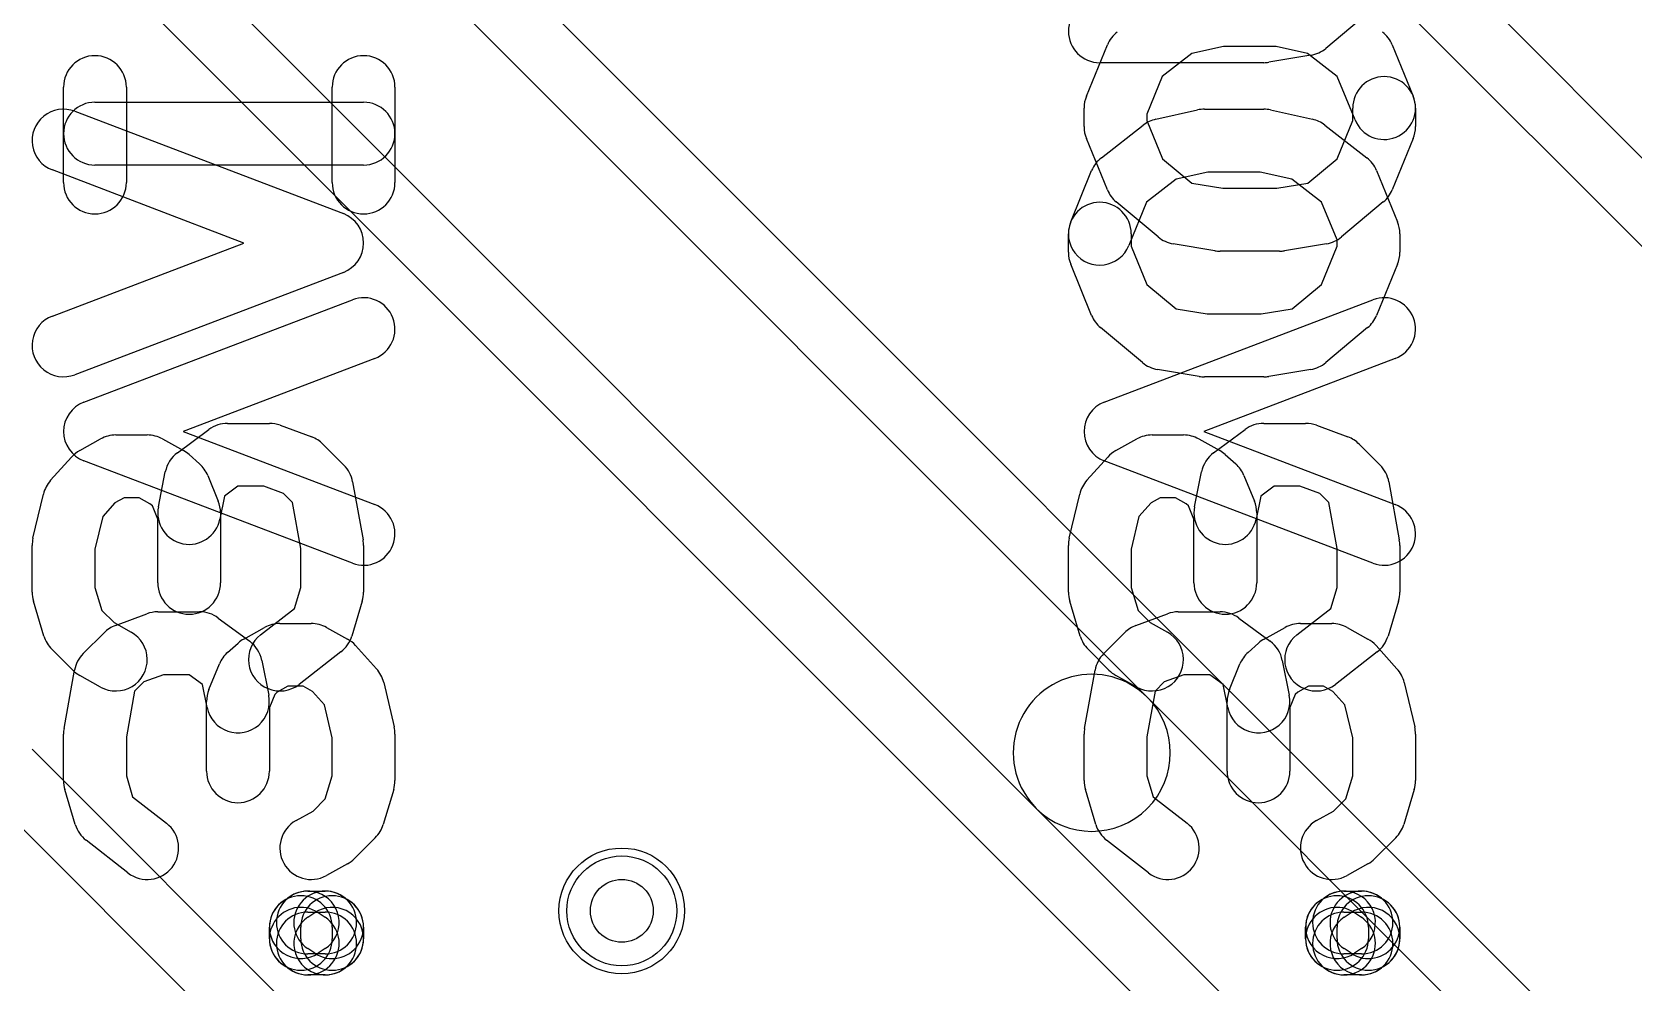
# Model space of a CAD drawing. Extents: x 0 to 20.5, y -0.5 to 20.
# Drawn here: x 5.12 to 10.22, y 5.77 to 8.8 of the extents above; entities that cross this region are included whole.
import ezdxf

# ---------------------------------------------------------------- set-up
doc = ezdxf.new("R2010")
doc.units = 0
for name, color, linetype in [('Hole', 1, 'CONTINUOUS'), ('L1', 3, 'CONTINUOUS'), ('L2', 3, 'CONTINUOUS'), ('L3', 3, 'CONTINUOUS'), ('L4', 3, 'CONTINUOUS'), ('PartsSilk-A', 221, 'CONTINUOUS'), ('PartsSilk-B', 221, 'CONTINUOUS'), ('Resist-A', 2, 'CONTINUOUS'), ('Resist-B', 2, 'CONTINUOUS'), ('Silk-A', 140, 'CONTINUOUS'), ('Silk-B', 140, 'CONTINUOUS')]:
    doc.layers.add(name, color=color, linetype=linetype)

msp = doc.modelspace()

# ---------------------------------------------------------------- linework, layer by layer
at = {"layer": 'Hole'}
msp.add_circle((7, 6), 0.1, dxfattribs=at)
at = {"layer": 'L1'}
for p, q in [((11.57807, 4.05839), (5.95402, 9.68244)), ((5.81256, 9.54099), (8.67363, 6.67992)), ((4.92212, 9.44142), (10.94161, 3.42193)), ((8.32007, 6.32636), (5.45901, 9.18744)), ((8.67363, 6.67992), (11.488, 3.86555)), ((7.57807, 4.05839), (5.12191, 6.51455)), ((4.98046, 6.3731), (6.25758, 5.09598)), ((11.13445, 3.51199), (8.32007, 6.32636))]:
    msp.add_line(p, q, dxfattribs=at)
msp.add_circle((7, 6), 0.2, dxfattribs=at)
for start, end in [(45, -134.99992), (-135, 45)]:
    msp.add_arc((8.49685, 6.50314), 0.25, start, end, dxfattribs=at)
at = {"layer": 'L2'}
msp.add_circle((7, 6), 0.2, dxfattribs=at)
at = {"layer": 'L3'}
msp.add_circle((7, 6), 0.2, dxfattribs=at)
at = {"layer": 'L4'}
for p, q in [((10.32007, 8.32637), (5.45902, 13.18743)), ((6.12212, 12.24142), (14.9416, 3.42194))]:
    msp.add_line(p, q, dxfattribs=at)
msp.add_circle((7, 6), 0.2, dxfattribs=at)
at = {"layer": 'PartsSilk-A'}
for p, q in [((9.37513, 8.85651), (9.2418, 8.7454)), ((9.04444, 8.7), (8.52222, 8.7)), ((9.19422, 8.72358), (9.06088, 8.70136)), ((5.25782, 8.5453), (6.11338, 8.21938)), ((8.70053, 8.51984), (8.83387, 8.54947)), ((8.85556, 8.55185), (9.04444, 8.55185)), ((9.06613, 8.54947), (9.19947, 8.51984)), ((8.5275, 8.39746), (8.66083, 8.50116)), ((9.23917, 8.50116), (9.3725, 8.39746)), ((5.79688, 8.12593), (5.18662, 8.3584)), ((8.42967, 8.19343), (8.49634, 8.35639)), ((8.76586, 8.32948), (8.67134, 8.25596)), ((8.86654, 8.35185), (8.76586, 8.32948)), ((9.03346, 8.35185), (8.86654, 8.35185)), ((9.13414, 8.32948), (9.03346, 8.35185)), ((9.22866, 8.25596), (9.13414, 8.32948)), ((9.40366, 8.35639), (9.47033, 8.19343)), ((8.67134, 8.25596), (8.61477, 8.11769)), ((9.27778, 8.1359), (9.22866, 8.25596)), ((5.18662, 7.89345), (5.79688, 8.12593)), ((8.42222, 8.0963), (8.42222, 8.15556)), ((8.62222, 8.15556), (8.62222, 8.11596)), ((8.62222, 8.11596), (8.67202, 7.99422)), ((9.22798, 7.99422), (9.27778, 8.11596)), ((9.27778, 8.11596), (9.27778, 8.1359)), ((9.47778, 8.15556), (9.47778, 8.0963)), ((6.11338, 8.03248), (5.25782, 7.70655)), ((8.49634, 7.89547), (8.42967, 8.05844)), ((9.47033, 8.05844), (9.40366, 7.89547)), ((8.67202, 7.99422), (8.76541, 7.9164)), ((9.13459, 7.9164), (9.22798, 7.99422)), ((8.76541, 7.9164), (8.86384, 7.9)), ((9.03616, 7.9), (9.13459, 7.9164)), ((8.6582, 7.7454), (8.52487, 7.85651)), ((8.86384, 7.9), (9.03616, 7.9)), ((9.37513, 7.85651), (9.2418, 7.7454)), ((8.83912, 7.70136), (8.70578, 7.72358)), ((9.19422, 7.72358), (9.06088, 7.70136)), ((9.04444, 7.7), (8.85556, 7.7)), ((5.74444, 7.55185), (5.87778, 7.55185)), ((9.04444, 7.55185), (9.17778, 7.55185)), ((5.27366, 7.4652), (5.34033, 7.50223)), ((5.38889, 7.51481), (5.48889, 7.51481)), ((5.53745, 7.50223), (5.60412, 7.4652)), ((5.58492, 7.45814), (5.68492, 7.53221)), ((5.91251, 7.54562), (6.01251, 7.50858)), ((8.57366, 7.4652), (8.64033, 7.50223)), ((8.68889, 7.51481), (8.78889, 7.51481)), ((8.83745, 7.50223), (8.90412, 7.4652)), ((8.88492, 7.45814), (8.98492, 7.53221)), ((9.21251, 7.54562), (9.31251, 7.50858)), ((5.622, 7.45252), (5.65533, 7.42289)), ((6.04849, 7.48552), (6.11515, 7.41886)), ((8.922, 7.45252), (8.95533, 7.42289)), ((9.34849, 7.48552), (9.41515, 7.41886)), ((5.18122, 7.37059), (5.24788, 7.44467)), ((5.52416, 7.28628), (5.54638, 7.39739)), ((8.48122, 7.37059), (8.54788, 7.44467)), ((8.82416, 7.28628), (8.84638, 7.39739)), ((5.68145, 7.38601), (5.71478, 7.30453)), ((5.77744, 7.35185), (5.73494, 7.32037)), ((5.85986, 7.35185), (5.77744, 7.35185)), ((5.92254, 7.32863), (5.85986, 7.35185)), ((6.14286, 7.36587), (6.1762, 7.18068)), ((8.98145, 7.38601), (9.01478, 7.30453)), ((9.07744, 7.35185), (9.03494, 7.32037)), ((9.15986, 7.35185), (9.07744, 7.35185)), ((9.22254, 7.32863), (9.15986, 7.35185)), ((9.44286, 7.36587), (9.4762, 7.18068)), ((5.12491, 7.18601), (5.15825, 7.32675)), ((5.38538, 7.29847), (5.34698, 7.2558)), ((5.4148, 7.31481), (5.38538, 7.29847)), ((5.46298, 7.31481), (5.4148, 7.31481)), ((5.49736, 7.29571), (5.46298, 7.31481)), ((5.50512, 7.28882), (5.49736, 7.29571)), ((5.73494, 7.32037), (5.72028, 7.24706)), ((5.95157, 7.29959), (5.92254, 7.32863)), ((5.97778, 7.15403), (5.95157, 7.29959)), ((8.42491, 7.18601), (8.45825, 7.32675)), ((8.68538, 7.29847), (8.64698, 7.2558)), ((8.7148, 7.31481), (8.68538, 7.29847)), ((8.76298, 7.31481), (8.7148, 7.31481)), ((8.79736, 7.29571), (8.76298, 7.31481)), ((8.80512, 7.28882), (8.79736, 7.29571)), ((9.03494, 7.32037), (9.02028, 7.24706)), ((9.25157, 7.29959), (9.22254, 7.32863)), ((9.27778, 7.15403), (9.25157, 7.29959)), ((5.34698, 7.2558), (5.32222, 7.15128)), ((5.52222, 7.24701), (5.50512, 7.28882)), ((5.52222, 7.04444), (5.52222, 7.24701)), ((5.72222, 7.26667), (5.72222, 7.04444)), ((8.64698, 7.2558), (8.62222, 7.15128)), ((8.82222, 7.24701), (8.80512, 7.28882)), ((8.82222, 7.04444), (8.82222, 7.24701)), ((9.02222, 7.26667), (9.02222, 7.04444)), ((5.12222, 7.01481), (5.12222, 7.16296)), ((5.32222, 7.15128), (5.32222, 7.02949)), ((5.97778, 7.02949), (5.97778, 7.15403)), ((6.17778, 7.16296), (6.17778, 7.01481)), ((8.42222, 7.01481), (8.42222, 7.16296)), ((8.62222, 7.15128), (8.62222, 7.02949)), ((9.27778, 7.02949), (9.27778, 7.15403)), ((9.47778, 7.16296), (9.47778, 7.01481)), ((5.32222, 7.02949), (5.3441, 6.95659)), ((5.95784, 6.96303), (5.97778, 7.02949)), ((8.62222, 7.02949), (8.6441, 6.95659)), ((9.25784, 6.96303), (9.27778, 7.02949)), ((5.15978, 6.87496), (5.12644, 6.98607)), ((5.3441, 6.95659), (5.38303, 6.91765)), ((5.84972, 6.87894), (5.95784, 6.96303)), ((6.17356, 6.98607), (6.14022, 6.87496)), ((8.45978, 6.87496), (8.42644, 6.98607)), ((8.6441, 6.95659), (8.68303, 6.91765)), ((9.14972, 6.87894), (9.25784, 6.96303)), ((9.47356, 6.98607), (9.44022, 6.87496)), ((5.38303, 6.91765), (5.43746, 6.88742)), ((8.68303, 6.91765), (8.73746, 6.88742)), ((5.25151, 6.76633), (5.18485, 6.83299)), ((6.10583, 6.82476), (5.9725, 6.72106)), ((8.55151, 6.76633), (8.48485, 6.83299)), ((9.40583, 6.82476), (9.2725, 6.72106)), ((5.34032, 6.71258), (5.27365, 6.74962)), ((8.64032, 6.71258), (8.57365, 6.74962)), ((5.92232, 6.03136), (5.94454, 6.04617)), ((6, 6.06296), (6.05556, 6.06296)), ((6.11102, 6.04617), (6.13324, 6.03136)), ((9.22232, 6.03136), (9.24454, 6.04617)), ((9.3, 6.06296), (9.35556, 6.06296)), ((9.41102, 6.04617), (9.43324, 6.03136)), ((6, 5.9963), (6.05556, 5.9963)), ((6.0001, 5.97951), (6.02232, 5.99432)), ((6.03324, 5.99432), (6.05546, 5.97951)), ((9.3, 5.9963), (9.35556, 5.9963)), ((9.3001, 5.97951), (9.32232, 5.99432)), ((9.33324, 5.99432), (9.35546, 5.97951)), ((5.87778, 5.91111), (5.87778, 5.94815)), ((5.97778, 5.91111), (5.97778, 5.94815)), ((6.07778, 5.94815), (6.07778, 5.91111)), ((6.17778, 5.94815), (6.17778, 5.91111)), ((9.17778, 5.91111), (9.17778, 5.94815)), ((9.27778, 5.91111), (9.27778, 5.94815)), ((9.37778, 5.94815), (9.37778, 5.91111)), ((9.47778, 5.94815), (9.47778, 5.91111)), ((6.02232, 5.86494), (6.0001, 5.87975)), ((6.05546, 5.87975), (6.03324, 5.86494)), ((9.32232, 5.86494), (9.3001, 5.87975)), ((9.35546, 5.87975), (9.33324, 5.86494)), ((5.94454, 5.81309), (5.92232, 5.8279)), ((6.05556, 5.86296), (6, 5.86296)), ((6.13324, 5.8279), (6.11102, 5.81309)), ((9.24454, 5.81309), (9.22232, 5.8279)), ((9.35556, 5.86296), (9.3, 5.86296)), ((9.43324, 5.8279), (9.41102, 5.81309)), ((6.05556, 5.7963), (6, 5.7963)), ((9.35556, 5.7963), (9.3, 5.7963))]:
    msp.add_line(p, q, dxfattribs=at)
for centre, start, end in [((8.52222, 8.8), 90, -90), ((9.17778, 8.82222), -80.53768, -50.19296), ((9.04444, 8.8), -90, -80.53768), ((5.22222, 8.45185), 69.14554, -110.85401), ((8.72222, 8.42222), 102.52694, 127.87147), ((8.85556, 8.45185), 90, 102.52694), ((9.04444, 8.45185), 77.47306, 90), ((9.17778, 8.42222), 52.12853, 77.47306), ((8.58889, 8.31852), 127.87147, 157.7464), ((9.31111, 8.31852), 22.2536, 52.12853), ((6.07778, 8.12593), -69.14554, 69.14554), ((8.52222, 8.15556), 0, 180), ((8.52222, 8.15556), 157.7464, -22.25039), ((9.37778, 8.15556), 0, 22.2536), ((8.52222, 8.0963), 180, -157.7517), ((9.37778, 8.0963), -22.2483, 0), ((5.22222, 7.8), 110.85446, -69.1454), ((8.58889, 7.93333), -157.7517, -129.80704), ((9.31111, 7.93333), -50.19296, -22.2483), ((8.72222, 7.82222), -129.80704, -99.46232), ((9.17778, 7.82222), -80.53768, -50.19296), ((8.85556, 7.8), -99.46232, -90), ((9.04444, 7.8), -90, -80.53768), ((5.74444, 7.45185), 90, 126.52735), ((5.87778, 7.45185), 69.67666, 90), ((9.04444, 7.45185), 90, 126.52735), ((9.17778, 7.45185), 69.67666, 90), ((5.38889, 7.41481), 90, 119.04877), ((5.48889, 7.41481), 60.94873, 90), ((5.97778, 7.41481), 45, 69.67537), ((8.68889, 7.41481), 90, 119.04877), ((8.78889, 7.41481), 60.94873, 90), ((9.27778, 7.41481), 45, 69.67537), ((5.32222, 7.37778), 119.05127, 138.01792), ((5.64444, 7.37778), 126.52613, 168.69106), ((5.55556, 7.37778), 48.36456, 60.95123), ((8.62222, 7.37778), 119.05127, 138.01792), ((8.94444, 7.37778), 126.52613, 168.69106), ((8.85556, 7.37778), 48.36456, 60.95123), ((5.58889, 7.34815), 22.24613, 48.36326), ((6.04444, 7.34815), 10.20646, 45), ((8.88889, 7.34815), 22.24613, 48.36326), ((9.34444, 7.34815), 10.20646, 45), ((5.25556, 7.3037), 138.0196, 166.67283), ((8.55556, 7.3037), 138.0196, 166.67283), ((5.62222, 7.26667), 0, 22.24738), ((8.92222, 7.26667), 0, 22.24738), ((5.62222, 7.26667), 168.69119, -11.30894), ((8.92222, 7.26667), 168.69119, -11.30894), ((5.22222, 7.16296), 166.67386, 180), ((6.07778, 7.16296), 0, 10.20571), ((8.52222, 7.16296), 166.67386, 180), ((9.37778, 7.16296), 0, 10.20571), ((5.62222, 7.04444), 180, 0), ((8.92222, 7.04444), 180, 0), ((5.22222, 7.01481), 180, -163.29744), ((6.07778, 7.01481), -16.70254, 0), ((8.52222, 7.01481), 180, -163.29744), ((9.37778, 7.01481), -16.70254, 0), ((5.38889, 6.8), -119.05627, 60.94467), ((8.68889, 6.8), -119.05627, 60.94467), ((5.25556, 6.9037), -163.29746, -135), ((5.91111, 6.8), 127.87147, -52.12531), ((6.04444, 6.9037), -52.12853, -16.70256), ((8.55556, 6.9037), -163.29746, -135), ((9.21111, 6.8), 127.87147, -52.12531), ((9.34444, 6.9037), -52.12853, -16.70256), ((5.32222, 6.83704), -135, -119.05533), ((8.62222, 6.83704), -135, -119.05533), ((5.97778, 5.94815), 0, 180), ((5.97778, 5.94815), 123.68371, -56.31588), ((6, 5.96296), 90, -90), ((6, 5.96296), -56.31629, 123.68412), ((6.05556, 5.96296), 56.31629, -123.68412), ((6.07778, 5.94815), 0, 180), ((6.07778, 5.94815), -123.68371, 56.31588), ((6.05556, 5.96296), -90, 90), ((9.27778, 5.94815), 0, 180), ((9.27778, 5.94815), 123.68371, -56.31588), ((9.3, 5.96296), 90, -90), ((9.3, 5.96296), -56.31629, 123.68412), ((9.35556, 5.96296), 56.31629, -123.68412), ((9.37778, 5.94815), 0, 180), ((9.37778, 5.94815), -123.68371, 56.31588), ((9.35556, 5.96296), -90, 90), ((5.97778, 5.91111), 56.31629, -123.68412), ((6, 5.8963), 90, -90), ((6, 5.8963), -123.68371, 56.31588), ((6.05556, 5.8963), 123.68371, -56.31588), ((6.07778, 5.91111), -56.31629, 123.68412), ((6.05556, 5.8963), -90, 90), ((9.27778, 5.91111), 56.31629, -123.68412), ((9.3, 5.8963), 90, -90), ((9.3, 5.8963), -123.68371, 56.31588), ((9.35556, 5.8963), 123.68371, -56.31588), ((9.37778, 5.91111), -56.31629, 123.68412), ((9.35556, 5.8963), -90, 90), ((5.97778, 5.91111), 180, 0), ((6.07778, 5.91111), 180, 0), ((9.27778, 5.91111), 180, 0), ((9.37778, 5.91111), 180, 0)]:
    msp.add_arc(centre, 0.1, start, end, dxfattribs=at)
at = {"layer": 'PartsSilk-B'}
for p, q in [((8.47967, 8.59343), (8.54634, 8.75639)), ((8.81586, 8.72948), (8.72134, 8.65596)), ((8.91654, 8.75185), (8.81586, 8.72948)), ((9.08346, 8.75185), (8.91654, 8.75185)), ((9.18414, 8.72948), (9.08346, 8.75185)), ((9.27866, 8.65596), (9.18414, 8.72948)), ((9.45366, 8.75639), (9.52033, 8.59343)), ((5.22222, 8.31852), (5.22222, 8.62222)), ((5.42222, 8.62222), (5.42222, 8.31852)), ((6.07778, 8.31852), (6.07778, 8.62222)), ((6.27778, 8.62222), (6.27778, 8.31852)), ((8.72134, 8.65596), (8.67222, 8.5359)), ((9.33523, 8.51769), (9.27866, 8.65596)), ((5.32222, 8.57407), (6.17778, 8.57407)), ((8.47222, 8.4963), (8.47222, 8.55556)), ((8.67222, 8.5359), (8.67222, 8.51596)), ((9.32778, 8.51596), (9.32778, 8.55556)), ((9.52778, 8.55556), (9.52778, 8.4963)), ((8.67222, 8.51596), (8.72202, 8.39422)), ((9.27798, 8.39422), (9.32778, 8.51596)), ((8.54634, 8.29547), (8.47967, 8.45844)), ((9.52033, 8.45844), (9.45366, 8.29547)), ((6.17778, 8.37407), (5.32222, 8.37407)), ((8.72202, 8.39422), (8.81541, 8.3164)), ((9.18459, 8.3164), (9.27798, 8.39422)), ((8.81541, 8.3164), (8.91384, 8.3)), ((9.08616, 8.3), (9.18459, 8.3164)), ((8.91384, 8.3), (9.08616, 8.3)), ((8.7082, 8.1454), (8.57487, 8.25651)), ((9.42513, 8.25651), (9.2918, 8.1454)), ((8.88912, 8.10136), (8.75578, 8.12358)), ((9.24422, 8.12358), (9.11088, 8.10136)), ((9.09444, 8.1), (8.90556, 8.1)), ((5.28662, 7.61938), (6.14218, 7.9453)), ((8.53662, 7.61938), (9.39218, 7.9453)), ((6.21338, 7.7584), (5.60312, 7.52593)), ((9.46338, 7.7584), (8.85312, 7.52593)), ((5.60312, 7.52593), (6.21338, 7.29345)), ((8.85312, 7.52593), (9.46338, 7.29345)), ((6.14218, 7.10655), (5.28662, 7.43248)), ((9.39218, 7.10655), (8.53662, 7.43248)), ((5.38749, 6.90858), (5.48749, 6.94562)), ((5.52222, 6.95185), (5.65556, 6.95185)), ((8.63749, 6.90858), (8.73749, 6.94562)), ((8.77222, 6.95185), (8.90556, 6.95185)), ((5.71508, 6.93221), (5.81508, 6.85814)), ((5.79588, 6.8652), (5.86255, 6.90223)), ((5.91111, 6.91481), (6.01111, 6.91481)), ((6.05967, 6.90223), (6.12634, 6.8652)), ((8.96508, 6.93221), (9.06508, 6.85814)), ((9.04588, 6.8652), (9.11255, 6.90223)), ((9.16111, 6.91481), (9.26111, 6.91481)), ((9.30967, 6.90223), (9.37634, 6.8652)), ((5.28485, 6.81886), (5.35151, 6.88552)), ((5.74467, 6.82289), (5.778, 6.85252)), ((6.15212, 6.84467), (6.21878, 6.77059)), ((8.53485, 6.81886), (8.60151, 6.88552)), ((8.99467, 6.82289), (9.028, 6.85252)), ((9.40212, 6.84467), (9.46878, 6.77059)), ((5.68522, 6.70453), (5.71855, 6.78601)), ((5.85362, 6.79739), (5.87584, 6.68628)), ((8.93522, 6.70453), (8.96855, 6.78601)), ((9.10362, 6.79739), (9.12584, 6.68628)), ((5.2238, 6.58068), (5.25714, 6.76587)), ((5.54014, 6.75185), (5.47746, 6.72863)), ((5.62256, 6.75185), (5.54014, 6.75185)), ((5.66506, 6.72037), (5.62256, 6.75185)), ((8.4738, 6.58068), (8.50714, 6.76587)), ((8.79014, 6.75185), (8.72746, 6.72863)), ((8.87256, 6.75185), (8.79014, 6.75185)), ((8.91506, 6.72037), (8.87256, 6.75185)), ((5.44843, 6.69959), (5.42222, 6.55403)), ((5.47746, 6.72863), (5.44843, 6.69959)), ((5.67972, 6.64706), (5.66506, 6.72037)), ((5.89488, 6.68882), (5.87778, 6.64701)), ((5.90264, 6.69571), (5.89488, 6.68882)), ((5.93702, 6.71481), (5.90264, 6.69571)), ((5.9852, 6.71481), (5.93702, 6.71481)), ((6.01462, 6.69847), (5.9852, 6.71481)), ((6.05302, 6.6558), (6.01462, 6.69847)), ((6.24175, 6.72675), (6.27509, 6.58601)), ((8.69843, 6.69959), (8.67222, 6.55403)), ((8.72746, 6.72863), (8.69843, 6.69959)), ((8.92972, 6.64706), (8.91506, 6.72037)), ((9.14488, 6.68882), (9.12778, 6.64701)), ((9.15264, 6.69571), (9.14488, 6.68882)), ((9.18702, 6.71481), (9.15264, 6.69571)), ((9.2352, 6.71481), (9.18702, 6.71481)), ((9.26462, 6.69847), (9.2352, 6.71481)), ((9.30302, 6.6558), (9.26462, 6.69847)), ((9.49175, 6.72675), (9.52509, 6.58601)), ((5.67778, 6.44444), (5.67778, 6.66667)), ((5.87778, 6.64701), (5.87778, 6.44444)), ((6.07778, 6.55128), (6.05302, 6.6558)), ((8.92778, 6.44444), (8.92778, 6.66667)), ((9.12778, 6.64701), (9.12778, 6.44444)), ((9.32778, 6.55128), (9.30302, 6.6558)), ((5.22222, 6.41481), (5.22222, 6.56296)), ((5.42222, 6.55403), (5.42222, 6.42949)), ((6.07778, 6.42949), (6.07778, 6.55128)), ((6.27778, 6.56296), (6.27778, 6.41481)), ((8.47222, 6.41481), (8.47222, 6.56296)), ((8.67222, 6.55403), (8.67222, 6.42949)), ((9.32778, 6.42949), (9.32778, 6.55128)), ((9.52778, 6.56296), (9.52778, 6.41481)), ((5.42222, 6.42949), (5.44216, 6.36303)), ((6.0559, 6.35659), (6.07778, 6.42949)), ((8.67222, 6.42949), (8.69216, 6.36303)), ((9.3059, 6.35659), (9.32778, 6.42949)), ((5.25978, 6.27496), (5.22644, 6.38607)), ((6.27356, 6.38607), (6.24022, 6.27496)), ((8.50978, 6.27496), (8.47644, 6.38607)), ((9.52356, 6.38607), (9.49022, 6.27496)), ((5.44216, 6.36303), (5.55028, 6.27894)), ((6.01697, 6.31765), (6.0559, 6.35659)), ((8.69216, 6.36303), (8.80028, 6.27894)), ((9.26697, 6.31765), (9.3059, 6.35659)), ((5.96254, 6.28742), (6.01697, 6.31765)), ((9.21254, 6.28742), (9.26697, 6.31765)), ((5.4275, 6.12106), (5.29417, 6.22476)), ((6.21515, 6.23299), (6.14849, 6.16633)), ((8.6775, 6.12106), (8.54417, 6.22476)), ((9.46515, 6.23299), (9.39849, 6.16633)), ((6.12635, 6.14962), (6.05968, 6.11258)), ((9.37635, 6.14962), (9.30968, 6.11258))]:
    msp.add_line(p, q, dxfattribs=at)
for centre, start, end in [((8.63889, 8.71852), 127.87147, 157.74961), ((9.36111, 8.71852), 22.2536, 52.12531), ((5.32222, 8.62222), 0, 180), ((6.17778, 8.62222), 0, 180), ((9.42778, 8.55556), 0, 180), ((5.32222, 8.47407), 90, -90), ((6.17778, 8.47407), -90, 90), ((8.57222, 8.55556), 157.7464, 180), ((9.42778, 8.55556), -157.7464, 22.25039), ((8.57222, 8.4963), 180, -157.75084), ((9.42778, 8.4963), -22.2483, 0), ((5.32222, 8.31852), 180, 0), ((6.17778, 8.31852), 180, 0), ((8.63889, 8.33333), -157.7517, -129.80599), ((9.36111, 8.33333), -50.19296, -22.24916), ((8.77222, 8.22222), -129.80704, -99.46093), ((9.22778, 8.22222), -80.53768, -50.19401), ((8.90556, 8.2), -99.46232, -90), ((9.09444, 8.2), -90, -80.53907), ((6.17778, 7.85185), -69.14554, 110.85401), ((9.42778, 7.85185), -69.14554, 110.85401), ((5.32222, 7.52593), 110.85446, -110.8546), ((8.57222, 7.52593), 110.85446, -110.8546), ((6.17778, 7.2), -110.85446, 69.1454), ((9.42778, 7.2), -110.85446, 69.1454), ((5.52222, 6.85185), 90, 110.32334), ((5.65556, 6.85185), 53.47387, 90), ((8.77222, 6.85185), 90, 110.32334), ((8.90556, 6.85185), 53.47387, 90), ((5.42222, 6.81481), 110.32334, 135), ((5.91111, 6.81481), 90, 119.05127), ((6.01111, 6.81481), 60.94873, 90), ((8.67222, 6.81481), 110.32334, 135), ((9.16111, 6.81481), 90, 119.05127), ((9.26111, 6.81481), 60.94873, 90), ((5.84444, 6.77778), 119.05127, 131.63544), ((5.75556, 6.77778), 11.30881, 53.47387), ((6.07778, 6.77778), 41.9804, 60.94873), ((9.09444, 6.77778), 119.05127, 131.63544), ((9.00556, 6.77778), 11.30881, 53.47387), ((9.32778, 6.77778), 41.9804, 60.94873), ((5.35556, 6.74815), 135, 169.79354), ((5.81111, 6.74815), 131.63544, 157.75387), ((8.60556, 6.74815), 135, 169.79354), ((9.06111, 6.74815), 131.63544, 157.75387), ((6.14444, 6.7037), 13.32615, 41.9804), ((9.39444, 6.7037), 13.32615, 41.9804), ((5.77778, 6.66667), 157.75387, 180), ((5.77778, 6.66667), -168.69119, 11.30894), ((9.02778, 6.66667), 157.75387, 180), ((9.02778, 6.66667), -168.69119, 11.30894), ((6.17778, 6.56296), 0, 13.32615), ((9.42778, 6.56296), 0, 13.32615), ((5.32222, 6.56296), 169.79354, 180), ((8.57222, 6.56296), 169.79354, 180), ((5.77778, 6.44444), 180, 0), ((9.02778, 6.44444), 180, 0), ((5.32222, 6.41481), 180, -163.29746), ((6.17778, 6.41481), -16.70254, 0), ((8.57222, 6.41481), 180, -163.29746), ((9.42778, 6.41481), -16.70254, 0), ((5.35556, 6.3037), -163.29746, -127.87147), ((5.48889, 6.2), -127.87147, 52.12531), ((6.01111, 6.2), 119.05627, -60.94467), ((6.14444, 6.3037), -45, -16.70254), ((8.60556, 6.3037), -163.29746, -127.87147), ((8.73889, 6.2), -127.87147, 52.12531), ((9.26111, 6.2), 119.05627, -60.94467), ((9.39444, 6.3037), -45, -16.70254), ((6.07778, 6.23704), -60.94373, -45), ((9.32778, 6.23704), -60.94373, -45)]:
    msp.add_arc(centre, 0.1, start, end, dxfattribs=at)
at = {"layer": 'Resist-A'}
msp.add_circle((7, 6), 0.175, dxfattribs=at)
at = {"layer": 'Resist-B'}
msp.add_circle((7, 6), 0.175, dxfattribs=at)
at = {"layer": 'Silk-A'}
for p, q in [((9.37513, 8.85651), (9.2418, 8.7454)), ((9.04444, 8.7), (8.52222, 8.7)), ((9.19422, 8.72358), (9.06088, 8.70136)), ((5.25782, 8.5453), (6.11338, 8.21938)), ((8.70053, 8.51984), (8.83387, 8.54947)), ((8.85556, 8.55185), (9.04444, 8.55185)), ((9.06613, 8.54947), (9.19947, 8.51984)), ((8.5275, 8.39746), (8.66083, 8.50116)), ((9.23917, 8.50116), (9.3725, 8.39746)), ((5.79688, 8.12593), (5.18662, 8.3584)), ((8.42967, 8.19343), (8.49634, 8.35639)), ((8.76586, 8.32948), (8.67134, 8.25596)), ((8.86654, 8.35185), (8.76586, 8.32948)), ((9.03346, 8.35185), (8.86654, 8.35185)), ((9.13414, 8.32948), (9.03346, 8.35185)), ((9.22866, 8.25596), (9.13414, 8.32948)), ((9.40366, 8.35639), (9.47033, 8.19343)), ((8.67134, 8.25596), (8.61477, 8.11769)), ((9.27778, 8.1359), (9.22866, 8.25596)), ((5.18662, 7.89345), (5.79688, 8.12593)), ((8.42222, 8.0963), (8.42222, 8.15556)), ((8.62222, 8.15556), (8.62222, 8.11596)), ((8.62222, 8.11596), (8.67202, 7.99422)), ((9.22798, 7.99422), (9.27778, 8.11596)), ((9.27778, 8.11596), (9.27778, 8.1359)), ((9.47778, 8.15556), (9.47778, 8.0963)), ((6.11338, 8.03248), (5.25782, 7.70655)), ((8.49634, 7.89547), (8.42967, 8.05844)), ((9.47033, 8.05844), (9.40366, 7.89547)), ((8.67202, 7.99422), (8.76541, 7.9164)), ((9.13459, 7.9164), (9.22798, 7.99422)), ((8.76541, 7.9164), (8.86384, 7.9)), ((9.03616, 7.9), (9.13459, 7.9164)), ((8.6582, 7.7454), (8.52487, 7.85651)), ((8.86384, 7.9), (9.03616, 7.9)), ((9.37513, 7.85651), (9.2418, 7.7454)), ((8.83912, 7.70136), (8.70578, 7.72358)), ((9.19422, 7.72358), (9.06088, 7.70136)), ((9.04444, 7.7), (8.85556, 7.7)), ((5.74444, 7.55185), (5.87778, 7.55185)), ((9.04444, 7.55185), (9.17778, 7.55185)), ((5.27366, 7.4652), (5.34033, 7.50223)), ((5.38889, 7.51481), (5.48889, 7.51481)), ((5.53745, 7.50223), (5.60412, 7.4652)), ((5.58492, 7.45814), (5.68492, 7.53221)), ((5.91251, 7.54562), (6.01251, 7.50858)), ((8.57366, 7.4652), (8.64033, 7.50223)), ((8.68889, 7.51481), (8.78889, 7.51481)), ((8.83745, 7.50223), (8.90412, 7.4652)), ((8.88492, 7.45814), (8.98492, 7.53221)), ((9.21251, 7.54562), (9.31251, 7.50858)), ((5.622, 7.45252), (5.65533, 7.42289)), ((6.04849, 7.48552), (6.11515, 7.41886)), ((8.922, 7.45252), (8.95533, 7.42289)), ((9.34849, 7.48552), (9.41515, 7.41886)), ((5.18122, 7.37059), (5.24788, 7.44467)), ((5.52416, 7.28628), (5.54638, 7.39739)), ((8.48122, 7.37059), (8.54788, 7.44467)), ((8.82416, 7.28628), (8.84638, 7.39739)), ((5.68145, 7.38601), (5.71478, 7.30453)), ((5.77744, 7.35185), (5.73494, 7.32037)), ((5.85986, 7.35185), (5.77744, 7.35185)), ((5.92254, 7.32863), (5.85986, 7.35185)), ((6.14286, 7.36587), (6.1762, 7.18068)), ((8.98145, 7.38601), (9.01478, 7.30453)), ((9.07744, 7.35185), (9.03494, 7.32037)), ((9.15986, 7.35185), (9.07744, 7.35185)), ((9.22254, 7.32863), (9.15986, 7.35185)), ((9.44286, 7.36587), (9.4762, 7.18068)), ((5.12491, 7.18601), (5.15825, 7.32675)), ((5.38538, 7.29847), (5.34698, 7.2558)), ((5.4148, 7.31481), (5.38538, 7.29847)), ((5.46298, 7.31481), (5.4148, 7.31481)), ((5.49736, 7.29571), (5.46298, 7.31481)), ((5.50512, 7.28882), (5.49736, 7.29571)), ((5.73494, 7.32037), (5.72028, 7.24706)), ((5.95157, 7.29959), (5.92254, 7.32863)), ((5.97778, 7.15403), (5.95157, 7.29959)), ((8.42491, 7.18601), (8.45825, 7.32675)), ((8.68538, 7.29847), (8.64698, 7.2558)), ((8.7148, 7.31481), (8.68538, 7.29847)), ((8.76298, 7.31481), (8.7148, 7.31481)), ((8.79736, 7.29571), (8.76298, 7.31481)), ((8.80512, 7.28882), (8.79736, 7.29571)), ((9.03494, 7.32037), (9.02028, 7.24706)), ((9.25157, 7.29959), (9.22254, 7.32863)), ((9.27778, 7.15403), (9.25157, 7.29959)), ((5.34698, 7.2558), (5.32222, 7.15128)), ((5.52222, 7.24701), (5.50512, 7.28882)), ((5.52222, 7.04444), (5.52222, 7.24701)), ((5.72222, 7.26667), (5.72222, 7.04444)), ((8.64698, 7.2558), (8.62222, 7.15128)), ((8.82222, 7.24701), (8.80512, 7.28882)), ((8.82222, 7.04444), (8.82222, 7.24701)), ((9.02222, 7.26667), (9.02222, 7.04444)), ((5.12222, 7.01481), (5.12222, 7.16296)), ((5.32222, 7.15128), (5.32222, 7.02949)), ((5.97778, 7.02949), (5.97778, 7.15403)), ((6.17778, 7.16296), (6.17778, 7.01481)), ((8.42222, 7.01481), (8.42222, 7.16296)), ((8.62222, 7.15128), (8.62222, 7.02949)), ((9.27778, 7.02949), (9.27778, 7.15403)), ((9.47778, 7.16296), (9.47778, 7.01481)), ((5.32222, 7.02949), (5.3441, 6.95659)), ((5.95784, 6.96303), (5.97778, 7.02949)), ((8.62222, 7.02949), (8.6441, 6.95659)), ((9.25784, 6.96303), (9.27778, 7.02949)), ((5.15978, 6.87496), (5.12644, 6.98607)), ((5.3441, 6.95659), (5.38303, 6.91765)), ((5.84972, 6.87894), (5.95784, 6.96303)), ((6.17356, 6.98607), (6.14022, 6.87496)), ((8.45978, 6.87496), (8.42644, 6.98607)), ((8.6441, 6.95659), (8.68303, 6.91765)), ((9.14972, 6.87894), (9.25784, 6.96303)), ((9.47356, 6.98607), (9.44022, 6.87496)), ((5.38303, 6.91765), (5.43746, 6.88742)), ((8.68303, 6.91765), (8.73746, 6.88742)), ((5.25151, 6.76633), (5.18485, 6.83299)), ((6.10583, 6.82476), (5.9725, 6.72106)), ((8.55151, 6.76633), (8.48485, 6.83299)), ((9.40583, 6.82476), (9.2725, 6.72106)), ((5.34032, 6.71258), (5.27365, 6.74962)), ((8.64032, 6.71258), (8.57365, 6.74962)), ((5.92232, 6.03136), (5.94454, 6.04617)), ((6, 6.06296), (6.05556, 6.06296)), ((6.11102, 6.04617), (6.13324, 6.03136)), ((9.22232, 6.03136), (9.24454, 6.04617)), ((9.3, 6.06296), (9.35556, 6.06296)), ((9.41102, 6.04617), (9.43324, 6.03136)), ((6, 5.9963), (6.05556, 5.9963)), ((6.0001, 5.97951), (6.02232, 5.99432)), ((6.03324, 5.99432), (6.05546, 5.97951)), ((9.3, 5.9963), (9.35556, 5.9963)), ((9.3001, 5.97951), (9.32232, 5.99432)), ((9.33324, 5.99432), (9.35546, 5.97951)), ((5.87778, 5.91111), (5.87778, 5.94815)), ((5.97778, 5.91111), (5.97778, 5.94815)), ((6.07778, 5.94815), (6.07778, 5.91111)), ((6.17778, 5.94815), (6.17778, 5.91111)), ((9.17778, 5.91111), (9.17778, 5.94815)), ((9.27778, 5.91111), (9.27778, 5.94815)), ((9.37778, 5.94815), (9.37778, 5.91111)), ((9.47778, 5.94815), (9.47778, 5.91111)), ((6.02232, 5.86494), (6.0001, 5.87975)), ((6.05546, 5.87975), (6.03324, 5.86494)), ((9.32232, 5.86494), (9.3001, 5.87975)), ((9.35546, 5.87975), (9.33324, 5.86494)), ((5.94454, 5.81309), (5.92232, 5.8279)), ((6.05556, 5.86296), (6, 5.86296)), ((6.13324, 5.8279), (6.11102, 5.81309)), ((9.24454, 5.81309), (9.22232, 5.8279)), ((9.35556, 5.86296), (9.3, 5.86296)), ((9.43324, 5.8279), (9.41102, 5.81309)), ((6.05556, 5.7963), (6, 5.7963)), ((9.35556, 5.7963), (9.3, 5.7963))]:
    msp.add_line(p, q, dxfattribs=at)
for centre, start, end in [((8.52222, 8.8), 90, -90), ((9.17778, 8.82222), -80.53768, -50.19296), ((9.04444, 8.8), -90, -80.53768), ((5.22222, 8.45185), 69.14554, -110.85401), ((8.72222, 8.42222), 102.52694, 127.87147), ((8.85556, 8.45185), 90, 102.52694), ((9.04444, 8.45185), 77.47306, 90), ((9.17778, 8.42222), 52.12853, 77.47306), ((8.58889, 8.31852), 127.87147, 157.7464), ((9.31111, 8.31852), 22.2536, 52.12853), ((6.07778, 8.12593), -69.14554, 69.14554), ((8.52222, 8.15556), 0, 180), ((8.52222, 8.15556), 157.7464, -22.25039), ((9.37778, 8.15556), 0, 22.2536), ((8.52222, 8.0963), 180, -157.7517), ((9.37778, 8.0963), -22.2483, 0), ((5.22222, 7.8), 110.85446, -69.1454), ((8.58889, 7.93333), -157.7517, -129.80704), ((9.31111, 7.93333), -50.19296, -22.2483), ((8.72222, 7.82222), -129.80704, -99.46232), ((9.17778, 7.82222), -80.53768, -50.19296), ((8.85556, 7.8), -99.46232, -90), ((9.04444, 7.8), -90, -80.53768), ((5.74444, 7.45185), 90, 126.52735), ((5.87778, 7.45185), 69.67666, 90), ((9.04444, 7.45185), 90, 126.52735), ((9.17778, 7.45185), 69.67666, 90), ((5.38889, 7.41481), 90, 119.04877), ((5.48889, 7.41481), 60.94873, 90), ((5.97778, 7.41481), 45, 69.67537), ((8.68889, 7.41481), 90, 119.04877), ((8.78889, 7.41481), 60.94873, 90), ((9.27778, 7.41481), 45, 69.67537), ((5.32222, 7.37778), 119.05127, 138.01792), ((5.64444, 7.37778), 126.52613, 168.69106), ((5.55556, 7.37778), 48.36456, 60.95123), ((8.62222, 7.37778), 119.05127, 138.01792), ((8.94444, 7.37778), 126.52613, 168.69106), ((8.85556, 7.37778), 48.36456, 60.95123), ((5.58889, 7.34815), 22.24613, 48.36326), ((6.04444, 7.34815), 10.20646, 45), ((8.88889, 7.34815), 22.24613, 48.36326), ((9.34444, 7.34815), 10.20646, 45), ((5.25556, 7.3037), 138.0196, 166.67283), ((8.55556, 7.3037), 138.0196, 166.67283), ((5.62222, 7.26667), 0, 22.24738), ((8.92222, 7.26667), 0, 22.24738), ((5.62222, 7.26667), 168.69119, -11.30894), ((8.92222, 7.26667), 168.69119, -11.30894), ((5.22222, 7.16296), 166.67386, 180), ((6.07778, 7.16296), 0, 10.20571), ((8.52222, 7.16296), 166.67386, 180), ((9.37778, 7.16296), 0, 10.20571), ((5.62222, 7.04444), 180, 0), ((8.92222, 7.04444), 180, 0), ((5.22222, 7.01481), 180, -163.29744), ((6.07778, 7.01481), -16.70254, 0), ((8.52222, 7.01481), 180, -163.29744), ((9.37778, 7.01481), -16.70254, 0), ((5.38889, 6.8), -119.05627, 60.94467), ((8.68889, 6.8), -119.05627, 60.94467), ((5.25556, 6.9037), -163.29746, -135), ((5.91111, 6.8), 127.87147, -52.12531), ((6.04444, 6.9037), -52.12853, -16.70256), ((8.55556, 6.9037), -163.29746, -135), ((9.21111, 6.8), 127.87147, -52.12531), ((9.34444, 6.9037), -52.12853, -16.70256), ((5.32222, 6.83704), -135, -119.05533), ((8.62222, 6.83704), -135, -119.05533), ((5.97778, 5.94815), 0, 180), ((5.97778, 5.94815), 123.68371, -56.31588), ((6, 5.96296), 90, -90), ((6, 5.96296), -56.31629, 123.68412), ((6.05556, 5.96296), 56.31629, -123.68412), ((6.07778, 5.94815), 0, 180), ((6.07778, 5.94815), -123.68371, 56.31588), ((6.05556, 5.96296), -90, 90), ((9.27778, 5.94815), 0, 180), ((9.27778, 5.94815), 123.68371, -56.31588), ((9.3, 5.96296), 90, -90), ((9.3, 5.96296), -56.31629, 123.68412), ((9.35556, 5.96296), 56.31629, -123.68412), ((9.37778, 5.94815), 0, 180), ((9.37778, 5.94815), -123.68371, 56.31588), ((9.35556, 5.96296), -90, 90), ((5.97778, 5.91111), 56.31629, -123.68412), ((6, 5.8963), 90, -90), ((6, 5.8963), -123.68371, 56.31588), ((6.05556, 5.8963), 123.68371, -56.31588), ((6.07778, 5.91111), -56.31629, 123.68412), ((6.05556, 5.8963), -90, 90), ((9.27778, 5.91111), 56.31629, -123.68412), ((9.3, 5.8963), 90, -90), ((9.3, 5.8963), -123.68371, 56.31588), ((9.35556, 5.8963), 123.68371, -56.31588), ((9.37778, 5.91111), -56.31629, 123.68412), ((9.35556, 5.8963), -90, 90), ((5.97778, 5.91111), 180, 0), ((6.07778, 5.91111), 180, 0), ((9.27778, 5.91111), 180, 0), ((9.37778, 5.91111), 180, 0)]:
    msp.add_arc(centre, 0.1, start, end, dxfattribs=at)
at = {"layer": 'Silk-B'}
for p, q in [((8.47967, 8.59343), (8.54634, 8.75639)), ((8.81586, 8.72948), (8.72134, 8.65596)), ((8.91654, 8.75185), (8.81586, 8.72948)), ((9.08346, 8.75185), (8.91654, 8.75185)), ((9.18414, 8.72948), (9.08346, 8.75185)), ((9.27866, 8.65596), (9.18414, 8.72948)), ((9.45366, 8.75639), (9.52033, 8.59343)), ((5.22222, 8.31852), (5.22222, 8.62222)), ((5.42222, 8.62222), (5.42222, 8.31852)), ((6.07778, 8.31852), (6.07778, 8.62222)), ((6.27778, 8.62222), (6.27778, 8.31852)), ((8.72134, 8.65596), (8.67222, 8.5359)), ((9.33523, 8.51769), (9.27866, 8.65596)), ((5.32222, 8.57407), (6.17778, 8.57407)), ((8.47222, 8.4963), (8.47222, 8.55556)), ((8.67222, 8.5359), (8.67222, 8.51596)), ((9.32778, 8.51596), (9.32778, 8.55556)), ((9.52778, 8.55556), (9.52778, 8.4963)), ((8.67222, 8.51596), (8.72202, 8.39422)), ((9.27798, 8.39422), (9.32778, 8.51596)), ((8.54634, 8.29547), (8.47967, 8.45844)), ((9.52033, 8.45844), (9.45366, 8.29547)), ((6.17778, 8.37407), (5.32222, 8.37407)), ((8.72202, 8.39422), (8.81541, 8.3164)), ((9.18459, 8.3164), (9.27798, 8.39422)), ((8.81541, 8.3164), (8.91384, 8.3)), ((9.08616, 8.3), (9.18459, 8.3164)), ((8.91384, 8.3), (9.08616, 8.3)), ((8.7082, 8.1454), (8.57487, 8.25651)), ((9.42513, 8.25651), (9.2918, 8.1454)), ((8.88912, 8.10136), (8.75578, 8.12358)), ((9.24422, 8.12358), (9.11088, 8.10136)), ((9.09444, 8.1), (8.90556, 8.1)), ((5.28662, 7.61938), (6.14218, 7.9453)), ((8.53662, 7.61938), (9.39218, 7.9453)), ((6.21338, 7.7584), (5.60312, 7.52593)), ((9.46338, 7.7584), (8.85312, 7.52593)), ((5.60312, 7.52593), (6.21338, 7.29345)), ((8.85312, 7.52593), (9.46338, 7.29345)), ((6.14218, 7.10655), (5.28662, 7.43248)), ((9.39218, 7.10655), (8.53662, 7.43248)), ((5.38749, 6.90858), (5.48749, 6.94562)), ((5.52222, 6.95185), (5.65556, 6.95185)), ((8.63749, 6.90858), (8.73749, 6.94562)), ((8.77222, 6.95185), (8.90556, 6.95185)), ((5.71508, 6.93221), (5.81508, 6.85814)), ((5.79588, 6.8652), (5.86255, 6.90223)), ((5.91111, 6.91481), (6.01111, 6.91481)), ((6.05967, 6.90223), (6.12634, 6.8652)), ((8.96508, 6.93221), (9.06508, 6.85814)), ((9.04588, 6.8652), (9.11255, 6.90223)), ((9.16111, 6.91481), (9.26111, 6.91481)), ((9.30967, 6.90223), (9.37634, 6.8652)), ((5.28485, 6.81886), (5.35151, 6.88552)), ((5.74467, 6.82289), (5.778, 6.85252)), ((6.15212, 6.84467), (6.21878, 6.77059)), ((8.53485, 6.81886), (8.60151, 6.88552)), ((8.99467, 6.82289), (9.028, 6.85252)), ((9.40212, 6.84467), (9.46878, 6.77059)), ((5.68522, 6.70453), (5.71855, 6.78601)), ((5.85362, 6.79739), (5.87584, 6.68628)), ((8.93522, 6.70453), (8.96855, 6.78601)), ((9.10362, 6.79739), (9.12584, 6.68628)), ((5.2238, 6.58068), (5.25714, 6.76587)), ((5.54014, 6.75185), (5.47746, 6.72863)), ((5.62256, 6.75185), (5.54014, 6.75185)), ((5.66506, 6.72037), (5.62256, 6.75185)), ((8.4738, 6.58068), (8.50714, 6.76587)), ((8.79014, 6.75185), (8.72746, 6.72863)), ((8.87256, 6.75185), (8.79014, 6.75185)), ((8.91506, 6.72037), (8.87256, 6.75185)), ((5.44843, 6.69959), (5.42222, 6.55403)), ((5.47746, 6.72863), (5.44843, 6.69959)), ((5.67972, 6.64706), (5.66506, 6.72037)), ((5.89488, 6.68882), (5.87778, 6.64701)), ((5.90264, 6.69571), (5.89488, 6.68882)), ((5.93702, 6.71481), (5.90264, 6.69571)), ((5.9852, 6.71481), (5.93702, 6.71481)), ((6.01462, 6.69847), (5.9852, 6.71481)), ((6.05302, 6.6558), (6.01462, 6.69847)), ((6.24175, 6.72675), (6.27509, 6.58601)), ((8.69843, 6.69959), (8.67222, 6.55403)), ((8.72746, 6.72863), (8.69843, 6.69959)), ((8.92972, 6.64706), (8.91506, 6.72037)), ((9.14488, 6.68882), (9.12778, 6.64701)), ((9.15264, 6.69571), (9.14488, 6.68882)), ((9.18702, 6.71481), (9.15264, 6.69571)), ((9.2352, 6.71481), (9.18702, 6.71481)), ((9.26462, 6.69847), (9.2352, 6.71481)), ((9.30302, 6.6558), (9.26462, 6.69847)), ((9.49175, 6.72675), (9.52509, 6.58601)), ((5.67778, 6.44444), (5.67778, 6.66667)), ((5.87778, 6.64701), (5.87778, 6.44444)), ((6.07778, 6.55128), (6.05302, 6.6558)), ((8.92778, 6.44444), (8.92778, 6.66667)), ((9.12778, 6.64701), (9.12778, 6.44444)), ((9.32778, 6.55128), (9.30302, 6.6558)), ((5.22222, 6.41481), (5.22222, 6.56296)), ((5.42222, 6.55403), (5.42222, 6.42949)), ((6.07778, 6.42949), (6.07778, 6.55128)), ((6.27778, 6.56296), (6.27778, 6.41481)), ((8.47222, 6.41481), (8.47222, 6.56296)), ((8.67222, 6.55403), (8.67222, 6.42949)), ((9.32778, 6.42949), (9.32778, 6.55128)), ((9.52778, 6.56296), (9.52778, 6.41481)), ((5.42222, 6.42949), (5.44216, 6.36303)), ((6.0559, 6.35659), (6.07778, 6.42949)), ((8.67222, 6.42949), (8.69216, 6.36303)), ((9.3059, 6.35659), (9.32778, 6.42949)), ((5.25978, 6.27496), (5.22644, 6.38607)), ((6.27356, 6.38607), (6.24022, 6.27496)), ((8.50978, 6.27496), (8.47644, 6.38607)), ((9.52356, 6.38607), (9.49022, 6.27496)), ((5.44216, 6.36303), (5.55028, 6.27894)), ((6.01697, 6.31765), (6.0559, 6.35659)), ((8.69216, 6.36303), (8.80028, 6.27894)), ((9.26697, 6.31765), (9.3059, 6.35659)), ((5.96254, 6.28742), (6.01697, 6.31765)), ((9.21254, 6.28742), (9.26697, 6.31765)), ((5.4275, 6.12106), (5.29417, 6.22476)), ((6.21515, 6.23299), (6.14849, 6.16633)), ((8.6775, 6.12106), (8.54417, 6.22476)), ((9.46515, 6.23299), (9.39849, 6.16633)), ((6.12635, 6.14962), (6.05968, 6.11258)), ((9.37635, 6.14962), (9.30968, 6.11258))]:
    msp.add_line(p, q, dxfattribs=at)
for centre, start, end in [((8.63889, 8.71852), 127.87147, 157.74961), ((9.36111, 8.71852), 22.2536, 52.12531), ((5.32222, 8.62222), 0, 180), ((6.17778, 8.62222), 0, 180), ((9.42778, 8.55556), 0, 180), ((5.32222, 8.47407), 90, -90), ((6.17778, 8.47407), -90, 90), ((8.57222, 8.55556), 157.7464, 180), ((9.42778, 8.55556), -157.7464, 22.25039), ((8.57222, 8.4963), 180, -157.75084), ((9.42778, 8.4963), -22.2483, 0), ((5.32222, 8.31852), 180, 0), ((6.17778, 8.31852), 180, 0), ((8.63889, 8.33333), -157.7517, -129.80599), ((9.36111, 8.33333), -50.19296, -22.24916), ((8.77222, 8.22222), -129.80704, -99.46093), ((9.22778, 8.22222), -80.53768, -50.19401), ((8.90556, 8.2), -99.46232, -90), ((9.09444, 8.2), -90, -80.53907), ((6.17778, 7.85185), -69.14554, 110.85401), ((9.42778, 7.85185), -69.14554, 110.85401), ((5.32222, 7.52593), 110.85446, -110.8546), ((8.57222, 7.52593), 110.85446, -110.8546), ((6.17778, 7.2), -110.85446, 69.1454), ((9.42778, 7.2), -110.85446, 69.1454), ((5.52222, 6.85185), 90, 110.32334), ((5.65556, 6.85185), 53.47387, 90), ((8.77222, 6.85185), 90, 110.32334), ((8.90556, 6.85185), 53.47387, 90), ((5.42222, 6.81481), 110.32334, 135), ((5.91111, 6.81481), 90, 119.05127), ((6.01111, 6.81481), 60.94873, 90), ((8.67222, 6.81481), 110.32334, 135), ((9.16111, 6.81481), 90, 119.05127), ((9.26111, 6.81481), 60.94873, 90), ((5.84444, 6.77778), 119.05127, 131.63544), ((5.75556, 6.77778), 11.30881, 53.47387), ((6.07778, 6.77778), 41.9804, 60.94873), ((9.09444, 6.77778), 119.05127, 131.63544), ((9.00556, 6.77778), 11.30881, 53.47387), ((9.32778, 6.77778), 41.9804, 60.94873), ((5.35556, 6.74815), 135, 169.79354), ((5.81111, 6.74815), 131.63544, 157.75387), ((8.60556, 6.74815), 135, 169.79354), ((9.06111, 6.74815), 131.63544, 157.75387), ((6.14444, 6.7037), 13.32615, 41.9804), ((9.39444, 6.7037), 13.32615, 41.9804), ((5.77778, 6.66667), 157.75387, 180), ((5.77778, 6.66667), -168.69119, 11.30894), ((9.02778, 6.66667), 157.75387, 180), ((9.02778, 6.66667), -168.69119, 11.30894), ((6.17778, 6.56296), 0, 13.32615), ((9.42778, 6.56296), 0, 13.32615), ((5.32222, 6.56296), 169.79354, 180), ((8.57222, 6.56296), 169.79354, 180), ((5.77778, 6.44444), 180, 0), ((9.02778, 6.44444), 180, 0), ((5.32222, 6.41481), 180, -163.29746), ((6.17778, 6.41481), -16.70254, 0), ((8.57222, 6.41481), 180, -163.29746), ((9.42778, 6.41481), -16.70254, 0), ((5.35556, 6.3037), -163.29746, -127.87147), ((5.48889, 6.2), -127.87147, 52.12531), ((6.01111, 6.2), 119.05627, -60.94467), ((6.14444, 6.3037), -45, -16.70254), ((8.60556, 6.3037), -163.29746, -127.87147), ((8.73889, 6.2), -127.87147, 52.12531), ((9.26111, 6.2), 119.05627, -60.94467), ((9.39444, 6.3037), -45, -16.70254), ((6.07778, 6.23704), -60.94373, -45), ((9.32778, 6.23704), -60.94373, -45)]:
    msp.add_arc(centre, 0.1, start, end, dxfattribs=at)

doc.saveas('drawing.dxf')
